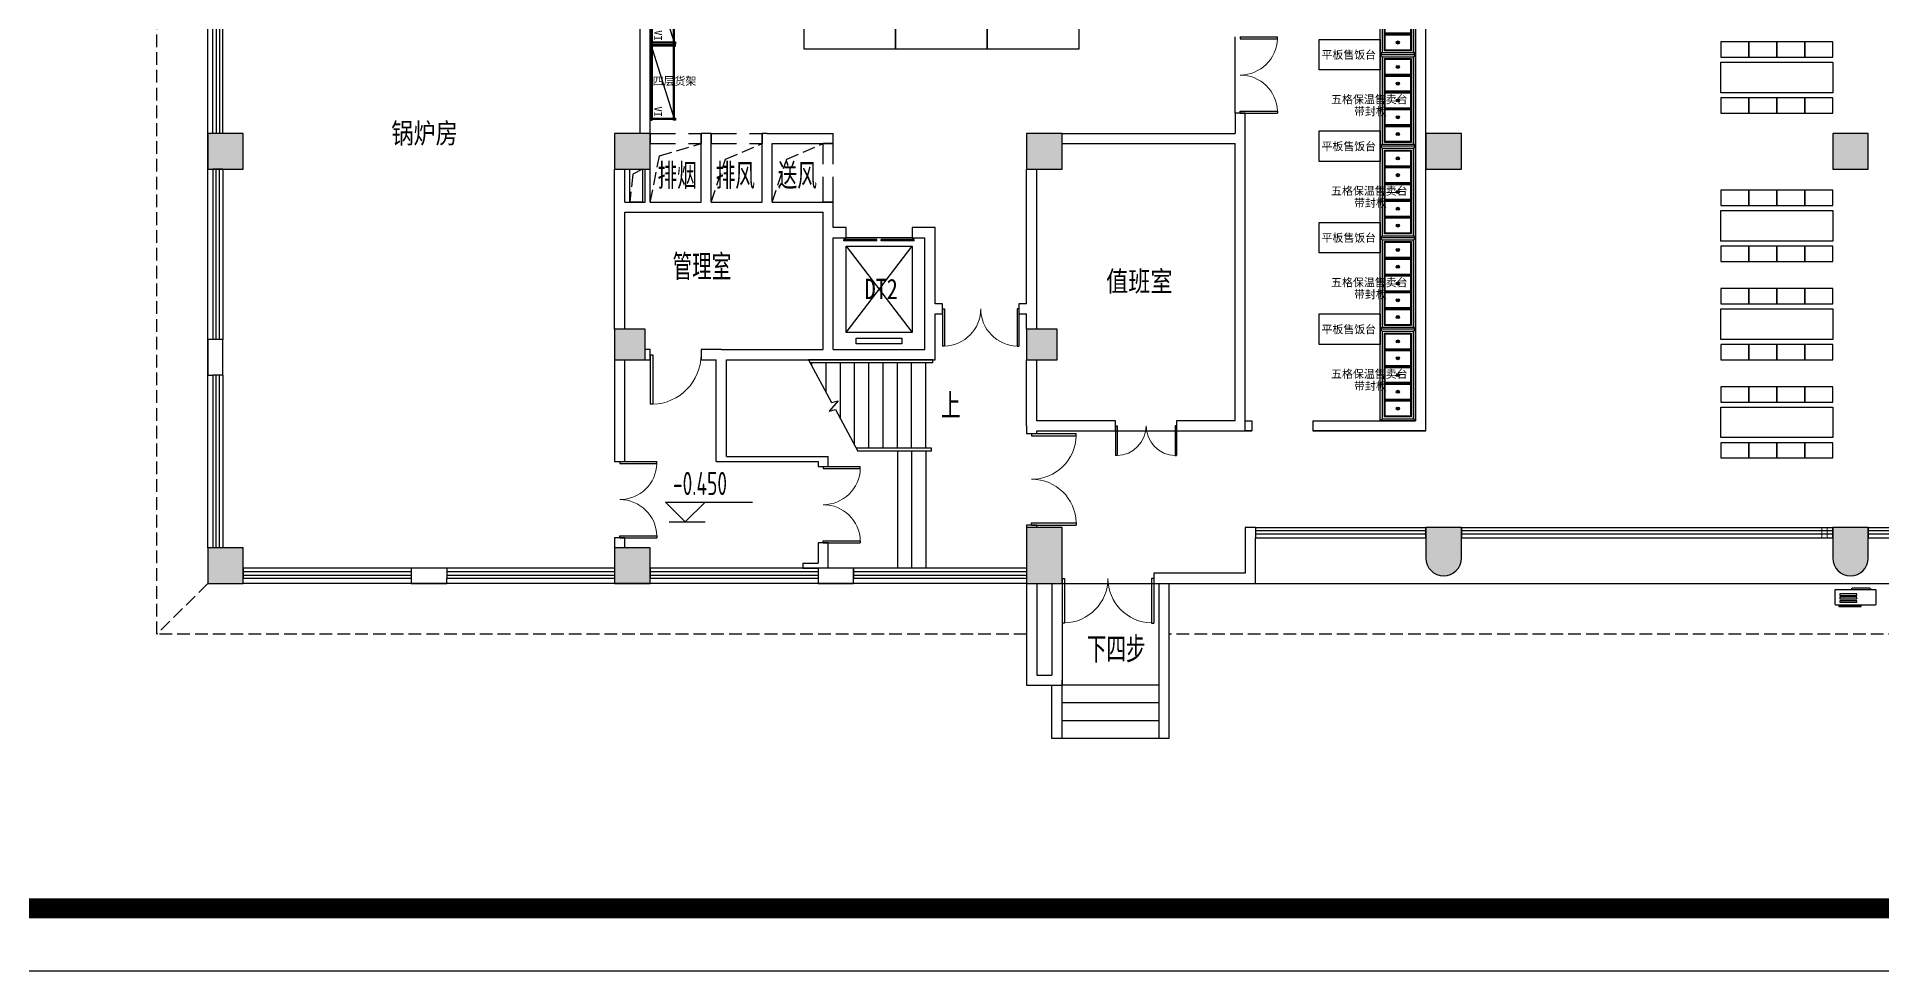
# Model space of a CAD drawing. Extents: x 1159254 to 1730927, y -477824 to -383968.
# Drawn here: x 1180310 to 1216570, y -477824 to -459450 of the extents above; entities that cross this region are included whole.
import ezdxf

# ---------------------------------------------------------------- set-up
doc = ezdxf.new("R2010")
doc.units = 0
doc.header["$LTSCALE"] = 1000
doc.linetypes.add('DASH', pattern=[0.35, 0.25, -0.1])
doc.linetypes.add('DASHED', pattern=[0.75, 0.5, -0.25])
for name, color, linetype in [('COLUMN', 2, 'Continuous'), ('DIM_ELEV', 3, 'Continuous'), ('DIM_SYMB', 3, 'Continuous'), ('DOOR_FIRE', 4, 'Continuous'), ('EVTR', 4, 'Continuous'), ('GROUND', 34, 'Continuous'), ('PUB_HATCH', 8, 'Continuous'), ('PUB_TEXT', 7, 'Continuous'), ('STAIR', 4, 'Continuous'), ('WALL', 6, 'Continuous'), ('WINDOW', 4, 'Continuous'), ('WS_厨房设备', 1, 'Continuous'), ('厨房布置', 4, 'Continuous'), ('外框', 7, 'Continuous'), ('空调', 205, 'Continuous'), ('空调孔', 30, 'Continuous')]:
    doc.layers.add(name, color=color, linetype=linetype)
doc.styles.add('_TCH_DIM', font='TSSDENG', dxfattribs={"width": 0.8, "bigfont": 'TSSDCHN'})
doc.styles.get("Standard").update_dxf_attribs({"font": '', "width": 0.8})
doc.styles.add('WMF-宋体1', font='')
doc.styles.get('Standard').set_extended_font_data('SimSun')
doc.styles.get('WMF-宋体1').set_extended_font_data('SimSun')

# ---------------------------------------------------------------- blocks, each defined once
blk = doc.blocks.new('A$C4EB5717C')
at = {"layer": '空调'}
for p, q in [((520, 110), (520, 120)), ((883, 100), (530, 100)), ((893, 120), (893, 110))]:
    blk.add_line(p, q, dxfattribs=at)
blk.add_lwpolyline([(220, 120), (980, 120, 0.414214), (1000, 140), (1000, 410, 0.414214), (980, 430), (220, 430, 0.414214), (200, 410), (200, 140, 0.414214)], format="xyb", close=True, dxfattribs=at)
for points in [[(269, 459), (709, 459), (709, 444), (269, 444)], [(290, 372), (626, 372), (626, 343), (290, 343)], [(290, 306), (626, 306), (626, 277), (290, 277)], [(290, 240), (626, 240), (626, 211), (290, 211)]]:
    blk.add_lwpolyline(points, close=True, dxfattribs=at)
for centre, start, end in [((530, 110), 180, 270), ((883, 110), 270, 0)]:
    blk.add_arc(centre, 10, start, end, dxfattribs=at)
blk = doc.blocks.new('*U49')
at = {"linetype": 'Continuous'}
for p, q in [((0, 0), (0, 800)), ((0, 800), (1800, 800)), ((1800, 800), (1800, 0)), ((1800, 0), (0, 0))]:
    blk.add_line(p, q, dxfattribs=at)
blk = doc.blocks.new('*U133')
at = {"linetype": 'Continuous'}
for p, q in [((0, 0), (0, 600)), ((0, 600), (1200, 600)), ((1200, 600), (1200, 0)), ((1200, 0), (0, 0))]:
    blk.add_line(p, q, dxfattribs=at)
blk = doc.blocks.new('Custom_78')
for p, q in [((40, 660), (0, 700)), ((0, 700), (1800, 700)), ((0, 0), (0, 700)), ((0, 700), (40, 660)), ((1800, 700), (1760, 660)), ((1800, 700), (1760, 660)), ((1800, 0), (1800, 700)), ((1800, 0), (0, 0)), ((1760, 40), (1800, 0)), ((1760, 40), (1800, 0))]:
    blk.add_line(p, q)
at = {"color": 253}
for p, q in [((1760, 660), (40, 660)), ((40, 660), (40, 40)), ((1760, 660), (1760, 40)), ((0, 0), (40, 40)), ((40, 40), (0, 0)), ((40, 40), (1760, 40))]:
    blk.add_line(p, q, dxfattribs=at)
at = {"color": 252}
for p, q in [((232, 379), (232, 321)), ((248, 379), (248, 321)), ((562, 379), (562, 321)), ((578, 379), (578, 321)), ((892, 379), (892, 321)), ((908, 379), (908, 321)), ((1222, 379), (1222, 321)), ((1238, 379), (1238, 321)), ((1552, 379), (1552, 321)), ((1568, 379), (1568, 321))]:
    blk.add_line(p, q, dxfattribs=at)
for points in [[(85, 615), (395, 615, -0.414214), (405, 605), (405, 95, -0.414214), (395, 85), (85, 85, -0.414214), (75, 95), (75, 605, -0.414214)], [(100, 600), (380, 600, -0.414214), (390, 590), (390, 110, -0.414214), (380, 100), (100, 100, -0.414214), (90, 110), (90, 590, -0.414214)], [(415, 615), (725, 615, -0.414214), (735, 605), (735, 95, -0.414214), (725, 85), (415, 85, -0.414214), (405, 95), (405, 605, -0.414214)], [(430, 600), (710, 600, -0.414214), (720, 590), (720, 110, -0.414214), (710, 100), (430, 100, -0.414214), (420, 110), (420, 590, -0.414214)], [(745, 615), (1055, 615, -0.414214), (1065, 605), (1065, 95, -0.414214), (1055, 85), (745, 85, -0.414214), (735, 95), (735, 605, -0.414214)], [(760, 600), (1040, 600, -0.414214), (1050, 590), (1050, 110, -0.414214), (1040, 100), (760, 100, -0.414214), (750, 110), (750, 590, -0.414214)], [(1075, 615), (1385, 615, -0.414214), (1395, 605), (1395, 95, -0.414214), (1385, 85), (1075, 85, -0.414214), (1065, 95), (1065, 605, -0.414214)], [(1090, 600), (1370, 600, -0.414214), (1380, 590), (1380, 110, -0.414214), (1370, 100), (1090, 100, -0.414214), (1080, 110), (1080, 590, -0.414214)], [(1405, 615), (1715, 615, -0.414214), (1725, 605), (1725, 95, -0.414214), (1715, 85), (1405, 85, -0.414214), (1395, 95), (1395, 605, -0.414214)], [(1420, 600), (1700, 600, -0.414214), (1710, 590), (1710, 110, -0.414214), (1700, 100), (1420, 100, -0.414214), (1410, 110), (1410, 590, -0.414214)]]:
    blk.add_lwpolyline(points, format="xyb", close=True, dxfattribs=at)
for centre in [(240, 350), (570, 350), (900, 350), (1230, 350), (1560, 350)]:
    blk.add_circle(centre, 30, dxfattribs=at)
blk = doc.blocks.new('A$C03080C26')
at = {"layer": '厨房布置'}
for points in [[(-1650, 1100), (-1650, 1400), (-2200, 1400), (-2200, 1100)], [(-1100, 1100), (-1100, 1400), (-1650, 1400), (-1650, 1100)], [(-1650, 1100), (-1650, 1400), (-1650, 1400), (-1650, 1100)], [(-550, 1100), (-550, 1400), (-1100, 1400), (-1100, 1100)], [(0, 1100), (0, 1400), (-550, 1400), (-550, 1100)], [(-2200, 1000), (0, 1000), (0, 400), (-2200, 400)], [(-1650, 0), (-1650, 300), (-2200, 300), (-2200, 0)], [(-1100, 0), (-1100, 300), (-1650, 300), (-1650, 0)], [(-1650, 0), (-1650, 300), (-1650, 300), (-1650, 0)], [(-550, 0), (-550, 300), (-1100, 300), (-1100, 0)], [(0, 0), (0, 300), (-550, 300), (-550, 0)]]:
    blk.add_lwpolyline(points, close=True, dxfattribs=at)
blk = doc.blocks.new('_FZH')
blk.add_lwpolyline([(-0.5, -0.5), (0.5, -0.5), (0.5, 0.5), (-0.5, 0.5)], close=True)
at = {"layer": 'PUB_HATCH'}
blk.add_solid([(-0.5, -0.5), (0.5, -0.5), (-0.5, 0.5), (0.5, 0.5)], dxfattribs=at)
blk = doc.blocks.new('$DorLib2D$00000002')
for p, q in [((-0.5, 0), (-0.5, 0.4875)), ((-0.475, 0.4875), (-0.5, 0.4875)), ((-0.475, 0), (-0.475, 0.4875)), ((0.475, 0), (0.475, 0.4875)), ((0.475, 0.4875), (0.5, 0.4875)), ((0.5, 0), (0.5, 0.4875)), ((-0.5, 0), (-0.475, 0)), ((0.5, 0), (0.475, 0))]:
    blk.add_line(p, q)
at = {"lineweight": 13}
for centre, start, end in [((-0.4875, 0), 0, 88.53072), ((0.4875, 0), 91.46928, 180)]:
    blk.add_arc(centre, 0.4875, start, end, dxfattribs=at)
blk = doc.blocks.new('$DORLIB2D$00000127')
at = {"color": 0}
for points in [[(-0.533, 0.795), (-0.533, 0.69)], [(-0.033, 0.795), (-0.533, 0.795)], [(-0.033, 0.69), (-0.533, 0.69)], [(-0.033, 0.795), (-0.033, 0.69)], [(0.533, 0.795), (0.033, 0.795)], [(0.033, 0.795), (0.033, 0.69)], [(0.533, 0.69), (0.033, 0.69)], [(0.533, 0.795), (0.533, 0.69)], [(0.5, 0.5), (-0.5, 0.5)]]:
    blk.add_lwpolyline(points, dxfattribs=at)
blk = doc.blocks.new('$WINLIB2D$00000001')
at = {"color": 0}
for points in [[(-0.5, 0.5), (-0.5, -0.5)], [(-0.5, 0.5), (0.5, 0.5)], [(0.5, -0.5), (0.5, 0.5)], [(0.5, 0.1667), (-0.5, 0.1667)], [(0.5, -0.1667), (-0.5, -0.1667)], [(-0.5, -0.5), (0.5, -0.5)]]:
    blk.add_lwpolyline(points, dxfattribs=at)
blk = doc.blocks.new('$DorLib2D$00000001')
for p, q in [((0.45, 0.975), (0.5, 0.975)), ((0.45, 0), (0.45, 0.975)), ((0.5, 0), (0.5, 0.975)), ((0.5, 0), (0.45, 0))]:
    blk.add_line(p, q)
at = {"lineweight": 13}
blk.add_arc((0.475, 0), 0.975, 91.4693, 180, dxfattribs=at)
blk = doc.blocks.new('$TCHSYS$WIN2D')
for p, q in [((-0.5, 0.5), (0.5, 0.5)), ((-0.5, 0.5), (-0.5, -0.5)), ((0.5, 0.5), (0.5, -0.5)), ((0.5, 0.167), (-0.5, 0.167)), ((0.5, -0.167), (-0.5, -0.167)), ((-0.5, -0.5), (0.5, -0.5))]:
    blk.add_line(p, q)
blk = doc.blocks.new('*U59')
for p, q in [((20, 20), (20, 480)), ((20, 480), (1480, 480)), ((1480, 480), (1480, 20)), ((1480, 20), (20, 20))]:
    blk.add_line(p, q)
at = {"color": 252, "linetype": 'Continuous', "ltscale": 3}
blk.add_line((20, 480), (1480, 20), dxfattribs=at)
at = {"color": 252}
for p, q in [((40, 40), (40, 460)), ((40, 40), (40, 460)), ((40, 460), (1460, 460)), ((1460, 460), (1460, 40)), ((1460, 40), (40, 40))]:
    blk.add_line(p, q, dxfattribs=at)
for points in [[(40, 480), (40, 500), (0, 500), (0, 460), (20, 460)], [(1460, 480), (1460, 500), (1500, 500), (1500, 460), (1480, 460)], [(40, 20), (40, 0), (0, 0), (0, 40), (20, 40)], [(1460, 20), (1460, 0), (1500, 0), (1500, 40), (1480, 40)]]:
    blk.add_lwpolyline(points, dxfattribs=at)
blk.add_text('IV', height=150).set_placement((66, 80))

msp = doc.modelspace()

# ---------------------------------------------------------------- hatches: boundary and pattern name
at = {"layer": 'PUB_HATCH'}
for points in [[(1208318.5, -469700.6), (1208318.5, -469100.6), (1207618.5, -469100.6), (1207618.5, -469700.6, 1)], [(1216318.5, -469700.6), (1216318.5, -469100.6), (1215618.5, -469100.6), (1215618.5, -469700.6, 1)]]:
    msp.add_hatch(color=256, dxfattribs=at).paths.add_polyline_path(points)

# ---------------------------------------------------------------- linework, layer by layer
for p, q in [((1183668.5, -469500.6), (1183668.5, -455950.6)), ((1199768.5, -470200.6), (1184368.5, -470200.6))]:
    msp.add_line(p, q)
at = {"linetype": 'DASH'}
for points in [[(1192368.5, -462700.6), (1192551.9, -461791), (1193368.5, -461550.6)], [(1193568.5, -462700.6), (1193851.9, -461857.3), (1194568.5, -461550.6)], [(1194768.5, -462700.6), (1195051.9, -461857.3), (1195768.5, -461550.6)], [(1192218.5, -462050.6), (1192027.4, -462150.4), (1191968.5, -462700.6)]]:
    msp.add_lwpolyline(points, dxfattribs=at)
msp.add_lwpolyline([(1191968.5, -462050.6), (1192218.5, -462050.6), (1192218.5, -462700.6), (1191968.5, -462700.6)], close=True)
at = {"layer": 'COLUMN'}
for p, q in [((1183768.5, -465400.6), (1183668.5, -465400.6)), ((1183668.5, -465400.6), (1183668.5, -466100.6)), ((1183968.5, -466100.6), (1183968.5, -465400.6)), ((1183668.5, -466100.6), (1183768.5, -466100.6)), ((1204268.5, -469100.6), (1204068.5, -469100.6)), ((1204068.5, -469100.6), (1204068.5, -470000.6)), ((1208318.5, -469100.6), (1207618.5, -469100.6)), ((1207618.5, -469100.6), (1207618.5, -469700.6)), ((1208318.5, -469700.6), (1208318.5, -469100.6)), ((1216318.5, -469100.6), (1215618.5, -469100.6)), ((1215618.5, -469100.6), (1215618.5, -469700.6)), ((1216318.5, -469700.6), (1216318.5, -469100.6)), ((1204268.5, -470200.6), (1204268.5, -469300.6)), ((1188368.5, -469900.6), (1187668.5, -469900.6)), ((1195668.5, -469900.6), (1195668.5, -470200.6)), ((1196368.5, -469900.6), (1195668.5, -469900.6)), ((1196368.5, -470200.6), (1196368.5, -469900.6)), ((1187668.5, -470100.6), (1187668.5, -470200.6)), ((1187668.5, -470200.6), (1188368.5, -470200.6)), ((1188368.5, -470200.6), (1188368.5, -470100.6)), ((1195668.5, -470200.6), (1196368.5, -470200.6)), ((1204068.5, -470200.6), (1204268.5, -470200.6))]:
    msp.add_line(p, q, dxfattribs=at)
for centre in [(1207968.5, -469700.6), (1215968.5, -469700.6)]:
    msp.add_arc(centre, 350, 180, 0, dxfattribs=at)
at = {"layer": 'DIM_ELEV'}
for p, q in [((1193056.7, -468988.2), (1192666.7, -468598.2)), ((1192666.7, -468598.2), (1194381.1, -468598.2)), ((1193056.7, -468988.2), (1193446.7, -468598.2)), ((1192738.2, -468988.2), (1193446.7, -468988.2))]:
    msp.add_line(p, q, dxfattribs=at)
at = {"layer": 'DIM_SYMB'}
for points in [[(1197928.5, -466700.6, 0, 0, 0), (1196558.5, -466700.6, 120, 0, 0), (1196108.5, -466700.6, 0, 0, 0)], [(1201368.5, -471913.2, 0, 0, 0), (1201368.5, -472800.6, 120, 0, 0), (1201368.5, -473250.6, 0, 0, 0)]]:
    msp.add_lwpolyline(points, format="xyseb", dxfattribs=at)
at = {"layer": 'DOOR_FIRE'}
msp.add_line((1201518.5, -467200.6), (1202718.5, -467200.6), dxfattribs=at)
at = {"layer": 'EVTR'}
for p, q in [((1196218.5, -465263.1), (1196218.5, -463567.6)), ((1196218.5, -463567.6), (1197518.5, -463567.6)), ((1196218.5, -465263.1), (1197518.5, -463567.6)), ((1196218.5, -463567.6), (1197518.5, -465263.1)), ((1197518.5, -463567.6), (1197518.5, -465263.1)), ((1197518.5, -465263.1), (1196218.5, -465263.1)), ((1196418.5, -465488.1), (1196418.5, -465375.6)), ((1196418.5, -465375.6), (1197318.5, -465375.6)), ((1197318.5, -465488.1), (1196418.5, -465488.1)), ((1197318.5, -465375.6), (1197318.5, -465488.1))]:
    msp.add_line(p, q, dxfattribs=at)
at = {"layer": 'GROUND', "linetype": 'DASH'}
msp.add_line((1183668.5, -470200.6), (1182668.5, -471200.6), dxfattribs=at)
for points in [[(1199768.5, -471200.6), (1182668.5, -471200.6), (1182668.5, -456150.6)], [(1223618.5, -471200.6), (1202568.5, -471200.6)]]:
    msp.add_lwpolyline(points, dxfattribs=at)
at = {"layer": 'STAIR'}
for p, q in [((1197788.5, -465800.6), (1195483.5, -465800.6)), ((1195483.5, -465800.6), (1195935.3, -466639.1)), ((1197928.5, -465800.6), (1195483.5, -465800.6)), ((1197928.5, -465860.6), (1195515.8, -465860.6)), ((1195548.5, -465921.2), (1195548.5, -465860.6)), ((1195828.5, -466440.8), (1195828.5, -465860.6)), ((1196108.5, -466960.4), (1196108.5, -465860.6)), ((1196388.5, -467480.1), (1196388.5, -465860.6)), ((1196668.5, -467540.6), (1196668.5, -465860.6)), ((1196948.5, -467540.6), (1196948.5, -465860.6)), ((1197228.5, -467540.6), (1197228.5, -465860.6)), ((1197508.5, -467540.6), (1197508.5, -465860.6)), ((1197788.5, -467540.6), (1197788.5, -465860.6)), ((1197928.5, -465860.6), (1197928.5, -465800.6)), ((1196066.7, -466608), (1195887.8, -466808.9)), ((1195935.3, -466639.1), (1196066.7, -466608)), ((1195887.8, -466808.9), (1196011.1, -466779.7)), ((1196011.1, -466779.7), (1196453.5, -467600.6)), ((1197898.5, -467540.6), (1196421.1, -467540.6)), ((1197788.5, -467600.6), (1196453.5, -467600.6)), ((1197898.5, -467600.6), (1196453.5, -467600.6)), ((1197228.5, -467600.6), (1197228.5, -469900.6)), ((1197508.5, -467600.6), (1197508.5, -469900.6)), ((1197788.5, -467600.6), (1197788.5, -469900.6)), ((1197898.5, -467600.6), (1197898.5, -467540.6)), ((1202368.5, -470200.6), (1202368.5, -473250.6)), ((1202568.5, -470200.6), (1202568.5, -473250.6)), ((1204268.5, -470200.6), (1223618.5, -470200.6)), ((1200468.5, -473250.6), (1200468.5, -472100.6)), ((1200268.5, -473250.6), (1200268.5, -472200.6)), ((1202368.5, -472200.6), (1200468.5, -472200.6)), ((1202368.5, -472550.6), (1200468.5, -472550.6)), ((1202368.5, -472900.6), (1200468.5, -472900.6)), ((1202568.5, -473250.6), (1200268.5, -473250.6))]:
    msp.add_line(p, q, dxfattribs=at)
at = {"layer": 'WALL', "color": 3}
for p, q in [((1207618.5, -467200.6), (1207618.5, -439745.1)), ((1207418.5, -467000.6), (1207418.5, -439945.1)), ((1204068.5, -467000.6), (1204199.2, -467000.6)), ((1204199.2, -467000.6), (1204199.2, -467200.6)), ((1205399.2, -467000.6), (1205399.2, -467200.6)), ((1205399.2, -467000.6), (1207418.5, -467000.6)), ((1204068.5, -467200.6), (1204199.2, -467200.6)), ((1205399.2, -467200.6), (1207618.5, -467200.6))]:
    msp.add_line(p, q, dxfattribs=at)
at = {"layer": 'WALL'}
for p, q in [((1192168.5, -461350.6), (1192168.5, -454050.6)), ((1192368.5, -461350.6), (1192368.5, -454050.6)), ((1204068.5, -460950.3), (1203868.5, -460950.3)), ((1203868.5, -460950.3), (1203868.5, -461350.6)), ((1204068.5, -461450.6), (1204068.5, -460950.3)), ((1193468.5, -461350.6), (1193368.5, -461350.6)), ((1193368.5, -461350.6), (1193368.5, -461550.6)), ((1193368.5, -462700.6), (1193368.5, -461550.6)), ((1193568.5, -461350.6), (1193468.5, -461350.6)), ((1193568.5, -461550.6), (1193568.5, -461350.6)), ((1193568.5, -462700.6), (1193568.5, -461550.6)), ((1194668.5, -461350.6), (1194568.5, -461350.6)), ((1194568.5, -461350.6), (1194568.5, -461550.6)), ((1194568.5, -462700.6), (1194568.5, -461550.6)), ((1194668.5, -461350.6), (1195968.5, -461350.6)), ((1194768.5, -462700.6), (1194768.5, -461550.6)), ((1194768.5, -461550.6), (1195768.5, -461550.6)), ((1195768.5, -461550.6), (1195968.5, -461550.6)), ((1195968.5, -461550.6), (1195968.5, -461350.6)), ((1200468.5, -461350.6), (1203868.5, -461350.6)), ((1200468.5, -461550.6), (1203868.5, -461550.6)), ((1203868.5, -467000.6), (1203868.5, -461550.6)), ((1204068.5, -467200.6), (1204068.5, -461450.6)), ((1191668.5, -462800.6), (1191668.5, -462050.6)), ((1191868.5, -462700.6), (1191868.5, -462050.6)), ((1192268.5, -462700.6), (1192268.5, -462050.6)), ((1192368.5, -462700.6), (1192368.5, -462050.6)), ((1199768.5, -464700.6), (1199768.5, -462050.6)), ((1199968.5, -464800.6), (1199968.5, -462050.6)), ((1191668.5, -465200.6), (1191668.5, -462800.6)), ((1191868.5, -462700.6), (1192268.5, -462700.6)), ((1191868.5, -462900.6), (1192268.5, -462900.6)), ((1191868.5, -465200.6), (1191868.5, -462900.6)), ((1192268.5, -462900.6), (1193468.5, -462900.6)), ((1192368.5, -462700.6), (1193368.5, -462700.6)), ((1193468.5, -462900.6), (1194668.5, -462900.6)), ((1193568.5, -462700.6), (1194568.5, -462700.6)), ((1194668.5, -462900.6), (1195768.5, -462900.6)), ((1194768.5, -462700.6), (1195768.5, -462700.6)), ((1195968.5, -462700.6), (1195768.5, -462700.6)), ((1195768.5, -463300.6), (1195768.5, -462900.6)), ((1195968.5, -462800.6), (1195968.5, -462700.6)), ((1195968.5, -463200.6), (1195968.5, -462800.6)), ((1195768.5, -465600.6), (1195768.5, -463300.6)), ((1196218.5, -463200.6), (1195968.5, -463200.6)), ((1195968.5, -465600.6), (1195968.5, -463400.6)), ((1195968.5, -463400.6), (1196218.5, -463400.6)), ((1196218.5, -463400.6), (1196218.5, -463200.6)), ((1197968.5, -463200.6), (1197518.5, -463200.6)), ((1197518.5, -463200.6), (1197518.5, -463400.6)), ((1197518.5, -463400.6), (1197768.5, -463400.6)), ((1197768.5, -464800.6), (1197768.5, -463400.6)), ((1197968.5, -464700.6), (1197968.5, -463200.6)), ((1197768.5, -465600.6), (1197768.5, -464800.6)), ((1198118.5, -464700.6), (1197968.5, -464700.6)), ((1198118.5, -464900.6), (1198118.5, -464700.6)), ((1199768.5, -464700.6), (1199618.5, -464700.6)), ((1199618.5, -464700.6), (1199618.5, -464900.6)), ((1199968.5, -465200.6), (1199968.5, -464800.6)), ((1197968.5, -465800.6), (1197968.5, -464900.6)), ((1197968.5, -464900.6), (1198118.5, -464900.6)), ((1199618.5, -464900.6), (1199768.5, -464900.6)), ((1199768.5, -465200.6), (1199768.5, -464900.6)), ((1191668.5, -465800.6), (1191668.5, -467800.6)), ((1191868.5, -467800.6), (1191868.5, -465800.6)), ((1192368.5, -465600.6), (1192268.5, -465600.6)), ((1192268.5, -465800.6), (1192368.5, -465800.6)), ((1192368.5, -465800.6), (1192368.5, -465600.6)), ((1193768.5, -465600.6), (1193368.5, -465600.6)), ((1193368.5, -465600.6), (1193368.5, -465800.6)), ((1193368.5, -465800.6), (1193668.5, -465800.6)), ((1193668.5, -467800.6), (1193668.5, -465800.6)), ((1193768.5, -465600.6), (1195768.5, -465600.6)), ((1193868.5, -467700.6), (1193868.5, -465800.6)), ((1193868.5, -465800.6), (1195868.5, -465800.6)), ((1195868.5, -465800.6), (1197968.5, -465800.6)), ((1195968.5, -465600.6), (1197768.5, -465600.6)), ((1199768.5, -467100.6), (1199768.5, -465800.6)), ((1199968.5, -467000.6), (1199968.5, -465800.6)), ((1201518.5, -467000.6), (1199968.5, -467000.6)), ((1201518.5, -467200.6), (1201518.5, -467000.6)), ((1203868.5, -467000.6), (1202718.5, -467000.6)), ((1202718.5, -467000.6), (1202718.5, -467200.6)), ((1199768.5, -467100.6), (1199768.5, -467250.6)), ((1199768.5, -467250.6), (1199968.5, -467250.6)), ((1199968.5, -467250.6), (1199968.5, -467200.6)), ((1199968.5, -467200.6), (1201518.5, -467200.6)), ((1202718.5, -467200.6), (1204068.5, -467200.6)), ((1193868.5, -467700.6), (1195868.5, -467700.6)), ((1195868.5, -467900.6), (1195868.5, -467700.6)), ((1191668.5, -467800.6), (1191868.5, -467800.6)), ((1193668.5, -467800.6), (1195668.5, -467800.6)), ((1195668.5, -467800.6), (1195668.5, -467900.6)), ((1195668.5, -467900.6), (1195868.5, -467900.6)), ((1199968.5, -469050.6), (1199768.5, -469050.6)), ((1199768.5, -469050.6), (1199768.5, -469100.6)), ((1199968.5, -469100.6), (1199968.5, -469050.6)), ((1191868.5, -469300.6), (1191668.5, -469300.6)), ((1191668.5, -469300.6), (1191668.5, -469500.6)), ((1191868.5, -469500.6), (1191868.5, -469300.6)), ((1195868.5, -469400.6), (1195668.5, -469400.6)), ((1195668.5, -469400.6), (1195668.5, -469800.6)), ((1195868.5, -469900.6), (1195868.5, -469400.6)), ((1195368.5, -469800.6), (1195668.5, -469800.6)), ((1195368.5, -469800.6), (1195368.5, -469900.6)), ((1195368.5, -469900.6), (1195668.5, -469900.6)), ((1199768.5, -470200.6), (1199768.5, -472200.6)), ((1199968.5, -470200.6), (1199968.5, -472000.6)), ((1200268.5, -470200.6), (1200268.5, -472000.6)), ((1200468.5, -470200.6), (1200468.5, -472200.6)), ((1204068.5, -470000.6), (1202268.5, -470000.6)), ((1202268.5, -470000.6), (1202268.5, -470200.6)), ((1202268.5, -470200.6), (1204068.5, -470200.6)), ((1199968.5, -472000.6), (1200268.5, -472000.6)), ((1199768.5, -472200.6), (1200468.5, -472200.6))]:
    msp.add_line(p, q, dxfattribs=at)
at = {"layer": 'WINDOW'}
for p, q in [((1203868.5, -460950.3), (1203868.5, -459450.3)), ((1200468.5, -470200.6), (1202268.5, -470200.6))]:
    msp.add_line(p, q, dxfattribs=at)
at = {"layer": 'WINDOW', "linetype": 'DASH'}
for p, q in [((1192368.5, -461350.6), (1192368.5, -461550.6)), ((1193368.5, -461550.6), (1193368.5, -461350.6)), ((1193568.5, -461350.6), (1193568.5, -461550.6)), ((1194568.5, -461550.6), (1194568.5, -461350.6)), ((1195968.5, -461550.6), (1195768.5, -461550.6)), ((1195768.5, -462700.6), (1195968.5, -462700.6))]:
    msp.add_line(p, q, dxfattribs=at)
at = {"layer": 'WINDOW', "linetype": 'DASHED'}
for p, q in [((1192368.5, -461350.6, 800), (1193368.5, -461350.6, 800)), ((1192368.5, -461550.6, 800), (1193368.5, -461550.6, 800)), ((1193568.5, -461350.6, 800), (1194568.5, -461350.6, 800)), ((1193568.5, -461550.6, 800), (1194568.5, -461550.6, 800)), ((1195768.5, -462700.6), (1195768.5, -461550.6)), ((1195968.5, -462700.6), (1195968.5, -461550.6))]:
    msp.add_line(p, q, dxfattribs=at)
at = {"layer": '厨房布置', "color": 3}
for p, q in [((1207418.5, -439945.1), (1207418.5, -467000.6)), ((1204199.2, -467200.6), (1204068.5, -467200.6)), ((1207618.5, -467200.6), (1205399.2, -467200.6))]:
    msp.add_line(p, q, dxfattribs=at)
at = {"layer": '外框', "lineweight": -2}
msp.add_line((1295382, -477824.5), (1161444.6, -477824.5), dxfattribs=at)
at = {"layer": '外框', "lineweight": -2, "const_width": 391.5}
msp.add_lwpolyline([(1166648.3, -476589.1), (1289979.3, -476589.1, 0.4142136), (1293894.6, -472673.8), (1293894.6, -389151, 0.4142136), (1289979.3, -385235.8), (1166648.3, -385235.8, 0.4142136), (1162733, -389151), (1162733, -472673.8, 0.4142136)], format="xyb", close=True, dxfattribs=at)
at = {"layer": '空调孔', "const_width": 20}
msp.add_lwpolyline([(1215407.1, -469300.6), (1215507.1, -469300.6), (1215507.1, -469100.6), (1215407.1, -469100.6)], close=True, dxfattribs=at)

# ---------------------------------------------------------------- block references
at = {"layer": 'COLUMN'}
for p, xscale, yscale, zscale in [((1184018.5, -461700.6), 700, 700, 700), ((1192018.5, -461700.6), 700, 700, 700), ((1200118.5, -461700.6), 700, 700, 700), ((1207968.5, -461700.6), 700, 700, 700), ((1215968.5, -461700.6), 700, 700, 700), ((1191968.5, -465500.6), 599.9926758080255, 599.9939868345391, 599.9939868345391), ((1200068.5, -465500.6), 600, 599.9939861081075, 599.9939861081075), ((1184018.5, -469850.6), 700, 700, 700)]:
    msp.add_blockref('_FZH', p, dxfattribs=dict(at, xscale=xscale, yscale=yscale, zscale=zscale))
for p, xscale, yscale, zscale, rotation in [((1200118.5, -469650.6), 700.0000000037253, 1099.993986101821, 1099.993986101821, 359.9999999998951), ((1192018.5, -469850.6), 700.0000000046566, 700.0000000006985, 700.0000000006985, 4.573787390603112e-10)]:
    msp.add_blockref('_FZH', p, dxfattribs=dict(at, xscale=xscale, yscale=yscale, zscale=zscale, rotation=rotation))
at = {"layer": 'DOOR_FIRE', "xscale": 1200, "yscale": -1200, "zscale": 200}
msp.add_blockref('$DorLib2D$00000002', (1202118.5, -467100.6), dxfattribs=at)
at = {"layer": 'WINDOW'}
for name, p, xscale, yscale, zscale, rotation in [('$TCHSYS$WIN2D', (1183868.5, -459700.6), 3300, -200, 3300, 90), ('$DorLib2D$00000002', (1203968.5, -460200.3), -1500, -1500, -1500, 89.99999999997661), ('$TCHSYS$WIN2D', (1183868.5, -463725.6), -3350, -200, -3350, 90), ('$TCHSYS$WIN2D', (1183868.5, -467800.6), -3400, -200, -3400, 90), ('$DorLib2D$00000002', (1199868.5, -468150.6), -1800, -1800, -1800, 89.99999999997779), ('$DorLib2D$00000002', (1191768.5, -468550.6), -1500, -1500, -1500, 89.99999999997878), ('$DorLib2D$00000002', (1195768.5, -468650.6), -1500, -1500, -1500, 89.99999999997779)]:
    msp.add_blockref(name, p, dxfattribs=dict(at, xscale=xscale, yscale=yscale, zscale=zscale, rotation=rotation))
for name, p, xscale, yscale, zscale in [('$DORLIB2D$00000127', (1196868.5, -463300.6), 1300, -200, 1300), ('$DorLib2D$00000002', (1198868.5, -464800.6), -1500, -1500, -1500), ('$DorLib2D$00000001', (1192868.5, -465700.6), -1000, -1000, -1000), ('$WINLIB2D$00000001', (1205943.5, -469200.6), 3350, 200, 3350), ('$WINLIB2D$00000001', (1211968.5, -469200.6), 7300, 200, 7300), ('$WINLIB2D$00000001', (1219968.5, -469200.6), 7300, 200, 7300), ('$TCHSYS$WIN2D', (1186018.5, -470000.6), -3300, 200, -3300), ('$TCHSYS$WIN2D', (1190018.5, -470000.6), -3300, 200, -3300), ('$TCHSYS$WIN2D', (1194018.5, -470000.6), -3300, 200, -3300), ('$TCHSYS$WIN2D', (1198068.5, -470000.6), -3400, 200, -3400), ('$DorLib2D$00000002', (1201368.5, -470100.6), -1800, -1800, -1800)]:
    msp.add_blockref(name, p, dxfattribs=dict(at, xscale=xscale, yscale=yscale, zscale=zscale))
at = {"layer": 'WS_厨房设备', "xscale": -1, "rotation": 270}
for p in [(1192368.5, -459590), (1192368.5, -461090)]:
    msp.add_blockref('*U59', p, dxfattribs=at)
at = {"layer": 'WS_厨房设备'}
for name, p, rotation in [('Custom_78', (1207418.5, -459800.6), 89.99999999999997), ('*U49', (1197194.1, -458892.1), 180), ('*U49', (1198994.1, -458892.1), 180), ('*U49', (1200794.1, -458892.1), 180), ('*U133', (1206718.5, -459500.6), 180), ('Custom_78', (1207418.5, -461600.6), 89.99999999999997), ('*U133', (1206718.5, -461300.6), 180), ('Custom_78', (1207418.5, -463400.6), 89.99999999999997), ('*U133', (1206718.5, -463100.6), 180), ('Custom_78', (1207418.5, -465200.6), 89.99999999999997), ('*U133', (1206718.5, -464900.6), 180), ('Custom_78', (1207418.5, -467000.6), 89.99999999999997)]:
    msp.add_blockref(name, p, dxfattribs=dict(at, rotation=rotation))
at = {"layer": '厨房布置', "rotation": 180}
for p in [(1213418.5, -459550.1), (1213418.5, -462467.1), (1213418.5, -464399.6), (1213418.5, -466332.2)]:
    msp.add_blockref('A$C03080C26', p, dxfattribs=at)
at = {"layer": '空调', "extrusion": (0, 0, -1), "zscale": -1, "rotation": 180}
msp.add_blockref('A$C4EB5717C', (-1215468.8, -470195.8), dxfattribs=at)

# ---------------------------------------------------------------- texts
at = {"color": 7, "lineweight": 0, "style": 'WMF-宋体1'}
for s, p in [('平板售饭台', (1205567.4, -459881.4)), ('四层货架', (1192417.1, -460397.5)), ('五格保温售卖台', (1205756.5, -460758.5)), ('带封板', (1206206.3, -460993.8)), ('平板售饭台', (1205567.4, -461681.4)), ('五格保温售卖台', (1205756.5, -462558.5)), ('带封板', (1206206.3, -462793.8)), ('平板售饭台', (1205567.4, -463481.4)), ('五格保温售卖台', (1205756.5, -464358.5)), ('带封板', (1206206.3, -464593.8)), ('平板售饭台', (1205567.4, -465281.4)), ('五格保温售卖台', (1205756.5, -466158.5)), ('带封板', (1206206.3, -466393.8))]:
    msp.add_text(s, height=157.34, dxfattribs=at).set_placement(p)
at = {"layer": 'PUB_TEXT', "width": 0.8}
for s, p in [('锅炉房', (1187279.3, -461544)), ('值班室', (1201332.8, -464456.2)), ('DT2', (1196585.8, -464607.3))]:
    msp.add_text(s, height=398.73, dxfattribs=at).set_placement(p)
at = {"layer": 'PUB_TEXT', "style": '_TCH_DIM'}
for s, height, width, p in [('排烟', 506.38, 0.8, (1192512.9, -462441.7)), ('排风', 506.38, 0.8, (1193656.1, -462441.7)), ('送风', 506.38, 0.8, (1194875.9, -462441.7)), ('管理室', 506.38, 0.8, (1192808.2, -464233)), ('上', 506.4, 0.8, (1198086, -466963.1)), ('-0.450', 455, 0.64, (1192816.8, -468461.7)), ('下四步', 506.38, 0.8, (1200953, -471755.7))]:
    msp.add_text(s, height=height, dxfattribs=dict(at, width=width)).set_placement(p)

doc.saveas('drawing.dxf')
